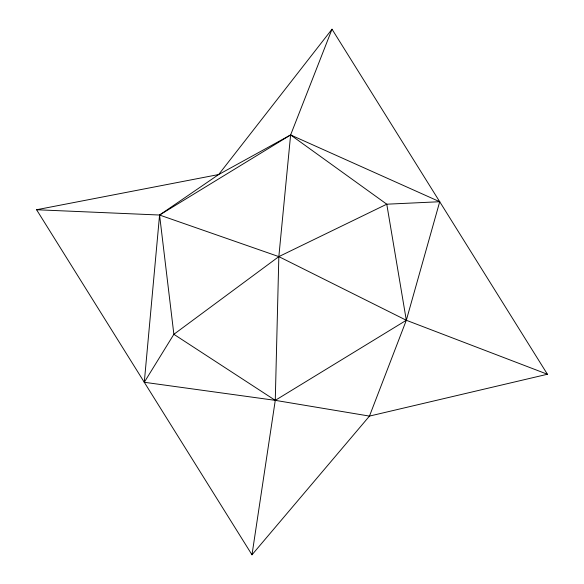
<?xml version="1.0" encoding="UTF-8"?>
<svg xmlns="http://www.w3.org/2000/svg" width="584" height="584" viewBox="0 0 584 584"><rect width="100%" height="100%" fill="white"/><g stroke="black" fill="none" stroke-linecap="round" stroke-linejoin="round"><path stroke-width="0.88" d="M144.285 382.272L159.571 215.029L218.672 174.536L290.62 134.94L332.011 29.2L547.42 374.256L369.468 416.093L275.268 400.354L144.285 382.272L173.871 334.303L278.838 256.617L386.769 204.196L439.716 201.728L406.318 320.266L369.468 416.093L251.989 554.8L36.58 209.744L218.672 174.536L332.011 29.2M251.989 554.8L275.268 400.354L278.838 256.617L290.62 134.94L439.716 201.728M36.58 209.744L159.571 215.029L278.838 256.617L406.318 320.266L547.42 374.256M290.62 134.94L159.571 215.029L173.871 334.303L275.268 400.354L406.318 320.266L386.769 204.196L290.62 134.94"/></g></svg>
